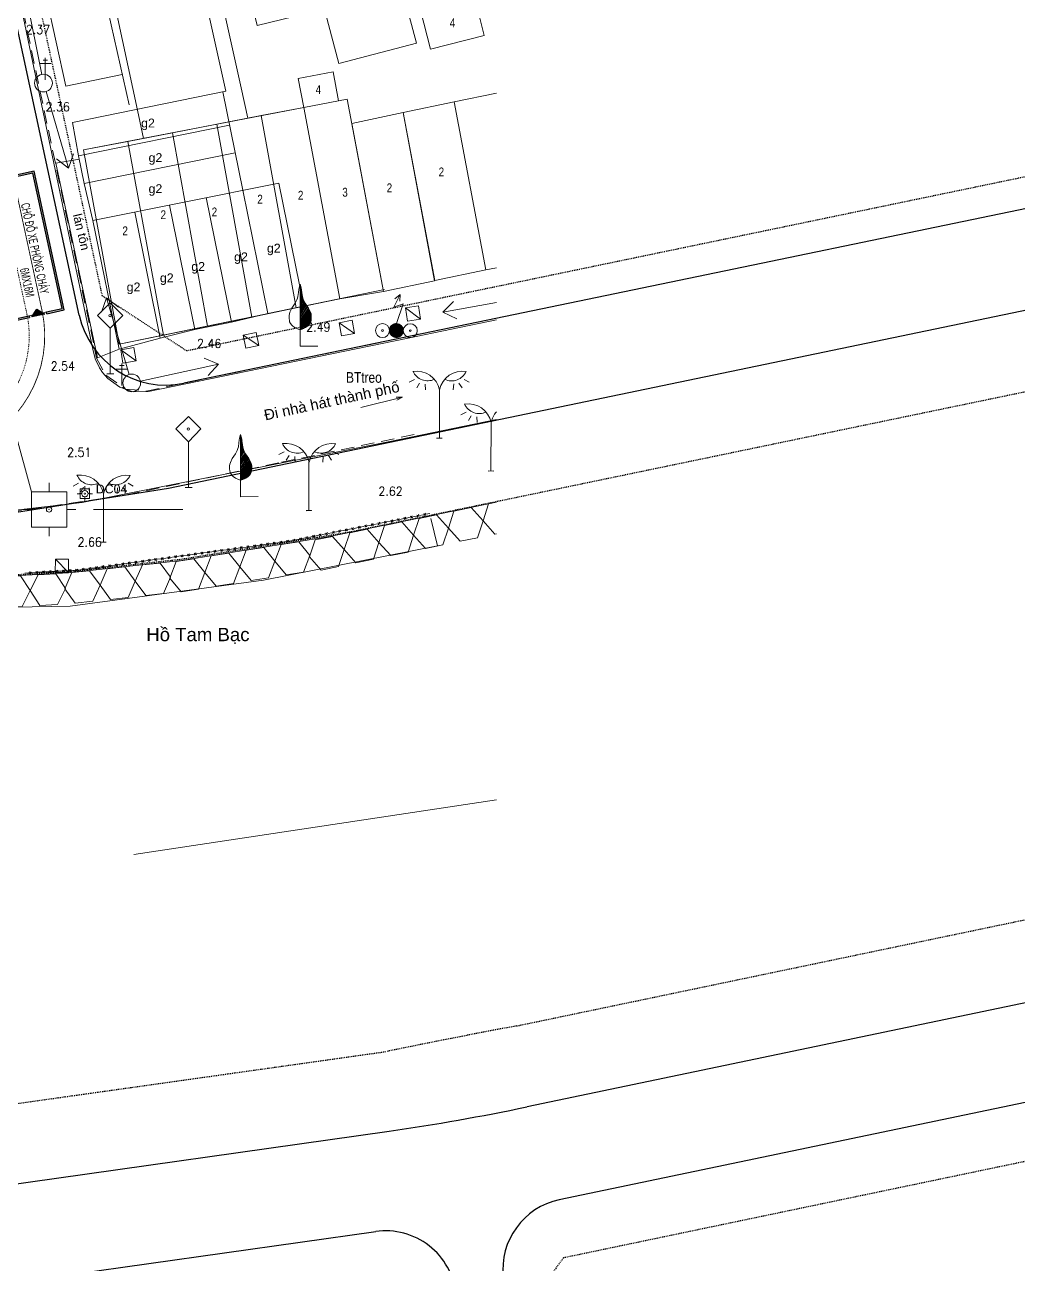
# Model space of a CAD drawing. Header units: millimetres. Extents: x 583747 to 597033, y 2304962 to 2309584.
# Drawn here: x 595716.3 to 595828.4, y 2307075.8 to 2307215.5 of the extents above; entities that cross this region are included whole.
import ezdxf
from ezdxf.enums import TextEntityAlignment as Align
from ezdxf.xclip import XClip

# ---------------------------------------------------------------- set-up
doc = ezdxf.new("R2010")
doc.units = ezdxf.units.MM
doc.header["$XCLIPFRAME"] = 0
for name, pattern in [('DASH2-1', [3, 2, -1]), ('DASHDOT', [1, 0.5, -0.25, 0, -0.25]), ('{Long Duong}', [2.3, 1.5, -0.8])]:
    doc.linetypes.add(name, pattern=pattern)
for name, color, linetype, lineweight in [('00_bo_sdd', 7, 'Continuous', 30), ('00_nen', 8, 'Continuous', 5), ('Code Cao do', 7, 'Continuous', 0), ('duong chua chay', 1, 'Continuous', 15), ('Duong RG Thua', 7, 'Continuous', 0), ('Ghi chu nha', 7, 'Continuous', 0), ('Ghi chu SH diem do cao', 7, 'Continuous', 0), ('KT-Chu viet', 255, 'Continuous', 20), ('KT-DV2', 7, 'Continuous', 15), ('KT-NEN', 7, 'Continuous', 0), ('Level 63', 7, 'Continuous', 0), ('Long Duong_ Phan Cach chat lieu rair mat', 7, 'Continuous', 0), ('Nen dc cb Hong bang', 253, 'Continuous', 60), ('Nghia dia_ Ghi chu §T XH', 7, 'Continuous', 0), ('đường pccc', 6, 'Continuous', 13)]:
    doc.layers.add(name, color=color, linetype=linetype, lineweight=lineweight)
for name, color, linetype in [('A-PLOT LINE', 6, 'DASHDOT'), ('AFP-KERB-LINE', 2, 'Continuous'), ('KT-Vat lieu', 250, 'Continuous')]:
    doc.layers.add(name, color=color, linetype=linetype)
doc.styles.add('ghicu', font='', dxfattribs={"width": 0.8, "height": 1})
doc.styles.add('Style-.VnArial', font='')
doc.styles.add('Style-STANDARD', font='STANDARD.shx')
doc.styles.add('VnAvantH', font='')
doc.styles.get('ghicu').set_extended_font_data('.VnArial')
doc.styles.get('Style-.VnArial').set_extended_font_data('.VnArial')
doc.styles.get('VnAvantH').set_extended_font_data('.VnAvantH')

# ---------------------------------------------------------------- blocks, each defined once
blk = doc.blocks.new('nen dc cb Hong bang')
at = {"layer": '00_nen', "linetype": 'ByBlock', "lineweight": -2}
h = blk.add_hatch(dxfattribs=at)
h.set_pattern_fill('ANSI35', color=0, scale=0.2, angle=20, style=0)
h.set_pattern_definition([(65, (300.519395, 174.14299), (-0.045315389, 0.021130913), []), (65, (300.55262, 174.155083), (-0.045315389, 0.021130913), [0.0625, -0.0125, 0, -0.0125])])
edge = h.paths.add_edge_path()
edge.add_arc((32.44, 31.17), 0.785, 0, 360)
at = {"layer": '00_bo_sdd', "color": 0, "linetype": 'ByBlock', "lineweight": -2}
blk.add_line((-10.55, 14.85, -62.12), (0, 0), dxfattribs=at)
at = {"layer": '00_nen', "color": 0, "linetype": 'ByBlock', "lineweight": -2}
for p, q in [((-15.03, 44.58, -62.12), (-19.7, 52.28, -62.12)), ((-13.91, 42.92, -62.12), (-8.57, 35.68, -62.12)), ((36.66, 34.9, -62.12), (44.44, 39.43, -62.12)), ((44.44, 39.43, -62.12), (36.66, 34.9, -62.12)), ((20.64, 32.11, -62.12), (20.61, 31.97, -62.12)), ((20.71, 32.02, -62.12), (20.66, 31.82, -62.12)), ((20.75, 31.94, -62.12), (20.69, 31.73, -62.12)), ((20.78, 31.9, -62.12), (20.71, 31.67, -62.12)), ((20.84, 31.78, -62.12), (20.78, 31.5, -62.12)), ((20.9, 31.67, -62.12), (20.82, 31.37, -62.12)), ((20.97, 31.54, -62.12), (20.88, 31.22, -62.12)), ((21.02, 31.42, -62.12), (20.93, 31.07, -62.12)), ((21.09, 31.3, -62.12), (20.99, 30.92, -62.12)), ((21.18, 31.15, -62.12), (21.06, 30.71, -62.12)), ((21.27, 31.01, -62.12), (21.14, 30.51, -62.12)), ((21.35, 30.9, -62.12), (21.21, 30.32, -62.12)), ((21.44, 30.79, -62.12), (21.28, 30.13, -62.12)), ((32.44, 31.17, -62.12), (32.71, 30.43, -62.12)), ((21.51, 30.71, -62.12), (21.33, 29.98, -62.12)), ((21.64, 30.6, -62.12), (21.42, 29.74, -62.12)), ((21.73, 30.51, -62.12), (21.49, 29.53, -62.12)), ((21.79, 30.47, -62.12), (21.54, 29.42, -62.12)), ((21.88, 30.41, -62.12), (21.59, 29.27, -62.12)), ((21.93, 30.37, -62.12), (21.63, 29.15, -62.12)), ((22.07, 30.27, -62.12), (21.73, 28.89, -62.12)), ((22.13, 30.23, -62.12), (21.77, 28.76, -62.12)), ((22.25, 30.15, -62.12), (21.86, 28.53, -62.12)), ((22.25, 30.15, -62.12), (21.86, 28.53, -62.12)), ((22.36, 30.04, -62.12), (21.93, 28.33, -62.12)), ((22.43, 29.98, -62.12), (21.98, 28.2, -62.12)), ((22.49, 29.92, -62.12), (22.03, 28.06, -62.12)), ((22.56, 29.86, -62.12), (22.08, 27.93, -62.12)), ((22.61, 29.81, -62.12), (22.12, 27.82, -62.12)), ((22.63, 29.79, -62.12), (22.13, 27.78, -62.12)), ((22.71, 29.69, -62.12), (22.19, 27.61, -62.12)), ((22.75, 29.64, -62.12), (22.23, 27.55, -62.12)), ((22.82, 29.52, -62.12), (22.35, 27.65, -62.12)), ((22.9, 29.33, -62.12), (22.51, 27.79, -62.12)), ((22.91, 29.31, -62.12), (22.53, 27.81, -62.12)), ((22.97, 29.09, -62.12), (22.7, 27.97, -62.12)), ((23, 28.95, -62.12), (22.79, 28.09, -62.12)), ((41.11, 28.01, -62.12), (41.63, 27.64, -62.12)), ((41.53, 28.62, -62.12), (42.16, 28.52, -62.12)), ((36.26, 26.71, -62.12), (35.81, 26.2, -62.12)), ((37.57, 26.63, -62.12), (37.82, 26.04, -62.12)), ((41.16, 21.43, -62.12), (39.29, 26.58, -62.12)), ((41.16, 21.43, -62.12), (39.29, 26.58, -62.12)), ((40.58, 27.73, -62.12), (40.76, 27.11, -62.12)), ((36.94, 26.49, -62.12), (36.82, 25.89, -62.12)), ((42.99, 25.24, -62.12), (42.54, 24.73, -62.12)), ((44.3, 25.16, -62.12), (44.55, 24.57, -62.12)), ((43.67, 25.02, -62.12), (43.55, 24.42, -62.12)), ((47.89, 19.96, -62.12), (46.02, 25.11, -62.12)), ((47.89, 19.96, -62.12), (46.02, 25.11, -62.12)), ((5.83, 16.19, -62.12), (0.47, 23.42, -62.12)), ((41.43, 21.52, -62.12), (40.86, 21.32, -62.12)), ((40.9, 21.33, -62.12), (41.47, 21.54, -62.12)), ((7.27, 15.92, -62.12), (14.88, 20.73, -62.12)), ((48.16, 20.05, -62.12), (47.59, 19.85, -62.12)), ((47.63, 19.86, -62.12), (48.19, 20.07, -62.12)), ((3.43, 15.38, -62.12), (4.18, 15.65, -62.12)), ((30.49, 15.92, -62.12), (31.13, 15.81, -62.12)), ((25.23, 14, -62.12), (24.77, 13.5, -62.12)), ((29.54, 15.02, -62.12), (29.72, 14.4, -62.12)), ((30.08, 15.3, -62.12), (30.59, 14.93, -62.12)), ((20.14, 13.89, -62.12), (20.1, 13.75, -62.12)), ((20.21, 13.8, -62.12), (20.16, 13.6, -62.12)), ((20.25, 13.72, -62.12), (20.19, 13.5, -62.12)), ((20.28, 13.67, -62.12), (20.21, 13.45, -62.12)), ((20.34, 13.55, -62.12), (20.28, 13.28, -62.12)), ((20.4, 13.44, -62.12), (20.32, 13.15, -62.12)), ((20.47, 13.32, -62.12), (20.38, 13, -62.12)), ((20.52, 13.2, -62.12), (20.43, 12.84, -62.12)), ((20.59, 13.07, -62.12), (20.49, 12.69, -62.12)), ((20.68, 12.93, -62.12), (20.56, 12.49, -62.12)), ((20.77, 12.79, -62.12), (20.64, 12.28, -62.12)), ((20.85, 12.67, -62.12), (20.71, 12.09, -62.12)), ((25.9, 13.78, -62.12), (25.78, 13.18, -62.12)), ((26.53, 13.92, -62.12), (26.79, 13.34, -62.12)), ((30.13, 8.72, -62.12), (28.26, 13.87, -62.12)), ((30.13, 8.72, -62.12), (28.26, 13.87, -62.12)), ((20.94, 12.56, -62.12), (20.78, 11.91, -62.12)), ((21.01, 12.48, -62.12), (20.83, 11.75, -62.12)), ((21.14, 12.38, -62.12), (20.92, 11.51, -62.12)), ((21.23, 12.28, -62.12), (20.99, 11.3, -62.12)), ((21.29, 12.24, -62.12), (21.04, 11.19, -62.12)), ((21.37, 12.19, -62.12), (21.09, 11.04, -62.12)), ((21.43, 12.14, -62.12), (21.13, 10.93, -62.12)), ((21.57, 12.04, -62.12), (21.23, 10.66, -62.12)), ((21.63, 12, -62.12), (21.27, 10.53, -62.12)), ((21.75, 11.92, -62.12), (21.36, 10.31, -62.12)), ((21.75, 11.92, -62.12), (21.36, 10.31, -62.12)), ((21.86, 11.81, -62.12), (21.43, 10.1, -62.12)), ((21.93, 11.75, -62.12), (21.48, 9.97, -62.12)), ((21.99, 11.69, -62.12), (21.53, 9.84, -62.12)), ((22.06, 11.63, -62.12), (21.58, 9.71, -62.12)), ((22.11, 11.58, -62.12), (21.62, 9.59, -62.12)), ((22.13, 11.56, -62.12), (21.63, 9.56, -62.12)), ((22.21, 11.46, -62.12), (21.69, 9.39, -62.12)), ((22.25, 11.42, -62.12), (21.73, 9.32, -62.12)), ((22.32, 11.3, -62.12), (21.85, 9.42, -62.12)), ((22.4, 11.1, -62.12), (22.01, 9.57, -62.12)), ((22.41, 11.09, -62.12), (22.03, 9.58, -62.12)), ((22.47, 10.86, -62.12), (22.2, 9.75, -62.12)), ((22.5, 10.72, -62.12), (22.29, 9.86, -62.12)), ((30.39, 8.82, -62.12), (29.83, 8.61, -62.12)), ((29.87, 8.62, -62.12), (30.43, 8.83, -62.12)), ((16.11, 6.39, -62.12), (16.86, 6.66, -62.12)), ((9.94, 4.63, -62.12), (10.58, 4.52, -62.12)), ((7.26, 0.51), (16.74, 3.96)), ((8.99, 3.73, -62.12), (9.17, 3.11, -62.12)), ((9.53, 4.01, -62.12), (10.04, 3.64, -62.12)), ((1.88, 0.68), (1.54, 1.62)), ((4.68, 2.71, -62.12), (4.22, 2.2, -62.12)), ((5.35, 2.49, -62.12), (5.23, 1.89, -62.12)), ((5.98, 2.63, -62.12), (6.24, 2.04, -62.12)), ((9.58, -2.57, -62.12), (7.71, 2.58, -62.12)), ((9.58, -2.57, -62.12), (7.71, 2.58, -62.12)), ((0, 0), (3.76, 1.37)), ((1.37, -3.76), (0, 0)), ((3.76, 1.37), (5.13, -2.39)), ((4.44, -0.51), (5.38, -0.17)), ((0.68, -1.88), (-0.26, -2.22)), ((5.13, -2.39), (1.37, -3.76)), ((9.84, -2.48, -62.12), (9.28, -2.68, -62.12)), ((9.32, -2.67, -62.12), (9.88, -2.46, -62.12)), ((3.25, -3.07), (3.59, -4.01))]:
    blk.add_line(p, q, dxfattribs=at)
at = {"layer": '00_nen', "color": 0, "linetype": 'ByBlock', "lineweight": -2, "elevation": -62.12, "flags": 128}
for points in [[(-303.56, -119), (-291.68, -100.59), (-271.86, -56.45), (-217.07, -72.37), (-198.74, -81.18), (-153.34, -95.47), (-153.8, -98.11), (-123.78, -115.59), (67.9, -11), (285.69, 123.97), (298.27, 131.73), (412.37, 202.69), (600.48, 318.14), (602.65, 319.44), (616.22, 297.59), (632.72, 304.81), (632.72, 304.81), (683.84, 336.31)], [(-33.55, 73.05), (-22.26, 54.86), (-6.44, 29.41), (0.99, 17.47)], [(-3.52, 44.5), (-17.4, 66.58), (-7.46, 72.93), (6.63, 50.88)], [(0.99, 17.47), (1.6, 16.54), (2.42, 15.74), (2.94, 15.36), (3.74, 14.95), (5.33, 14.48), (6.93, 14.52), (8.55, 15.13), (33.83, 30.74), (55.8, 44.32), (88.18, 64.26)], [(96.39, 56.35), (70.93, 40.68), (60.39, 34.18), (36.05, 19.19), (5.8, 0.82), (-11.02, -7.62)], [(6.63, 50.88), (8.5, 47.91)], [(-1.78, 41.73), (-3.52, 44.5)], [(70.66, 29.86), (33.36, 6.79), (18.58, -1.46), (7.05, -7.16), (-16.3, -17.18)]]:
    blk.add_lwpolyline(points, dxfattribs=at)
for points in [[(11.13, 64.24), (16.02, 57.21), (23.45, 62.38), (18.56, 69.41)], [(22.63, 66.03), (27.81, 69.56), (30.36, 65.81), (25.18, 62.28)], [(3.18, 62.19), (9.16, 66.15), (11.88, 62.05), (5.9, 58.09)], [(39.58, 41.05), (29.74, 57.62), (34.75, 60.73), (44.59, 44.16)], [(34.58, 37.94), (24.73, 54.5), (29.74, 57.62), (39.58, 41.05)], [(12.31, 54.06), (15.74, 56.11), (17.44, 53.26), (14, 51.21)], [(29.57, 34.82), (19.72, 51.39), (24.73, 54.5), (34.57, 37.93)], [(14, 51.21), (25.23, 32.34), (29.57, 34.82), (18.3, 53.77)], [(25.23, 32.34), (3.59, 19), (-7.67, 38.2), (14, 51.21)], [(20.94, 29.69), (9.82, 48.7), (14, 51.21), (25.23, 32.34)], [(16.62, 27.02), (5.45, 46.07), (9.82, 48.7), (20.94, 29.69)], [(12.27, 24.35), (1.08, 43.45), (5.45, 46.07), (16.62, 27.02)], [(7.93, 21.68), (-3.3, 40.82), (1.08, 43.45), (12.27, 24.35)], [(3.59, 19), (-7.67, 38.2), (-3.3, 40.82), (7.93, 21.68)]]:
    blk.add_lwpolyline(points, close=True, dxfattribs=at)
at = {"layer": '00_nen', "color": 0, "linetype": 'ByBlock', "lineweight": -2, "elevation": -62.12}
for points in [[(-8.59, 37.4), (-8.57, 35.68), (-10.2, 36.22)], [(37.37, 36.47), (36.66, 34.9), (38.38, 34.74)], [(31.45, 35.14), (31.07, 34.48)], [(32.2, 31.91), (32.14, 34.25), (31.28, 33.54), (31.45, 35.14), (31.68, 34.42)], [(32.54, 33.93), (34.57, 33.33)], [(22.22, 27.54), (21.97, 27.53), (21.58, 27.56), (21.29, 27.63), (21.15, 27.69), (20.95, 27.82), (20.79, 27.98), (20.72, 28.09), (20.61, 28.3), (20.49, 28.61), (20.46, 28.8), (20.45, 29.01), (20.5, 29.5), (20.67, 30.15), (20.72, 30.56), (20.72, 30.77), (20.69, 30.98), (20.6, 31.43), (20.52, 31.73), (20.48, 31.94), (20.46, 32.37)], [(20.46, 32.37), (22.86, 25.79), (24.73, 26.47)], [(22.22, 27.54), (22.41, 27.69), (22.7, 27.97), (22.87, 28.2), (22.94, 28.34), (23.01, 28.57), (23.03, 28.8), (23.02, 28.93), (22.96, 29.16), (22.85, 29.47), (22.76, 29.63), (22.62, 29.8), (22.26, 30.14), (21.72, 30.53), (21.42, 30.81), (21.29, 30.97), (21.17, 31.16), (20.96, 31.56), (20.71, 32.02), (20.46, 32.37)], [(26.07, 29.78), (28.12, 29.26)], [(16.38, 24.77), (18.44, 24.28)], [(3.81, 15.51), (2.04, 20.36), (0.2, 21.22), (1.07, 23.03), (2.87, 22.19), (2.04, 20.36)], [(0.5, 21.7), (0.47, 23.42), (2.11, 22.89)], [(13.16, 20.82), (14.88, 20.73), (14.23, 19.13)], [(3.98, 18.47), (6.03, 17.91)], [(16.49, 6.53), (14.72, 11.37), (12.88, 12.23), (13.75, 14.04), (15.54, 13.21), (14.72, 11.37)], [(21.72, 9.31), (21.47, 9.31), (21.08, 9.33), (20.79, 9.4), (20.65, 9.46), (20.45, 9.59), (20.29, 9.76), (20.22, 9.86), (20.11, 10.07), (19.99, 10.38), (19.96, 10.57), (19.95, 10.79), (20, 11.27), (20.17, 11.92), (20.22, 12.33), (20.22, 12.54), (20.19, 12.76), (20.09, 13.2), (20.02, 13.5), (19.98, 13.71), (19.96, 14.14)], [(19.96, 14.14), (22.36, 7.56), (24.23, 8.25)], [(21.72, 9.31), (21.91, 9.47), (22.2, 9.74), (22.37, 9.98), (22.44, 10.11), (22.51, 10.35), (22.53, 10.57), (22.52, 10.7), (22.46, 10.93), (22.35, 11.24), (22.26, 11.4), (22.12, 11.58), (21.76, 11.91), (21.22, 12.3), (20.92, 12.58), (20.79, 12.75), (20.67, 12.93), (20.46, 13.33), (20.21, 13.79), (19.96, 14.14)], [(5.14, -6.21), (7.06, -7.11)]]:
    blk.add_lwpolyline(points, dxfattribs=at)
for points in [[(32.54, 33.93), (33.85, 34.65), (34.57, 33.33), (33.25, 32.61)], [(26.07, 29.78), (27.35, 30.55), (28.12, 29.26), (26.84, 28.49)], [(16.38, 24.77), (17.66, 25.56), (18.44, 24.28), (17.16, 23.49)], [(3.98, 18.47), (5.28, 19.21), (6.03, 17.91), (4.72, 17.16)], [(52.45, 14.48), (52.39, 16.48), (50.63, 17.43), (48.92, 16.38), (48.99, 14.38), (50.75, 13.43)], [(49.05, 12.38), (48.99, 14.38), (47.22, 15.33), (45.52, 14.27), (45.58, 12.27), (47.35, 11.33)], [(45.64, 10.28), (45.58, 12.27), (43.82, 13.22), (42.12, 12.17), (42.18, 10.17), (43.94, 9.22)], [(42.24, 8.17), (42.18, 10.17), (40.42, 11.12), (38.72, 10.07), (38.78, 8.07), (40.54, 7.12)], [(38.84, 6.07), (38.78, 8.07), (37.02, 9.01), (35.32, 7.96), (35.38, 5.96), (37.14, 5.01)], [(35.44, 3.96), (35.38, 5.96), (33.62, 6.91), (31.92, 5.86), (31.98, 3.86), (33.74, 2.91)], [(31.95, 2), (31.98, 4), (30.27, 5.02), (28.52, 4.05), (28.49, 2.05), (30.21, 1.03)], [(28.46, 0.05), (28.49, 2.05), (26.77, 3.08), (25.03, 2.1), (25, 0.1), (26.71, -0.92)], [(24.97, -1.9), (25, 0.1), (23.28, 1.13), (21.53, 0.15), (21.5, -1.85), (23.22, -2.87)], [(21.48, -3.85), (21.5, -1.85), (19.79, -0.82), (18.04, -1.8), (18.01, -3.8), (19.73, -4.82)], [(17.92, -5.68), (18.05, -3.69), (16.39, -2.58), (14.59, -3.47), (14.47, -5.46), (16.13, -6.57)], [(14.34, -7.46), (14.47, -5.46), (12.8, -4.35), (11.01, -5.24), (10.88, -7.24), (12.55, -8.34)], [(5.14, -6.21), (6.55, -5.7), (7.06, -7.11), (5.65, -7.62)], [(10.75, -9.23), (10.88, -7.24), (9.22, -6.13), (7.42, -7.01), (7.3, -9.01), (8.96, -10.12)], [(7.13, -10.93), (7.37, -8.94), (5.77, -7.75), (3.93, -8.54), (3.69, -10.52), (5.29, -11.72)], [(3.46, -12.51), (3.69, -10.52), (2.09, -9.33), (0.25, -10.11), (0.02, -12.1), (1.62, -13.3)]]:
    blk.add_lwpolyline(points, close=True, dxfattribs=at)
at = {"layer": '00_nen', "color": 0, "linetype": 'ByBlock', "lineweight": -2}
for centre, radius in [((-14.51, 43.73, -62.12), 1), ((-14.51, 43.73, -62.12), 1), ((33.92, 31.7, -62.12), 0.785), ((30.97, 30.63, -62.12), 0.785), ((32.44, 31.17, -62.12), 0.785), ((33.92, 31.7, -62.12), 0.1), ((30.97, 30.63, -62.12), 0.1), ((1.53, 21.68, -62.12), 0.141), ((6.43, 15.39, -62.12), 1), ((6.43, 15.39, -62.12), 1), ((14.21, 12.7, -62.12), 0.141), ((2.56, -1.2, -62.12), 0.3), ((2.56, -1.2, -62.12), 0.3), ((2.56, -1.2), 0.3)]:
    blk.add_circle(centre, radius, dxfattribs=at)
for centre, radius, start, end in [((41.94, 26.94, -62.12), 2.66, 101.3823, 187.9588), ((39.62, 29.67, -62.12), 1.8, 264.6074, 356.2747), ((48.67, 25.47, -62.12), 2.66, 101.3823, 187.9588), ((46.34, 28.2, -62.12), 1.8, 264.6074, 356.2747), ((37.05, 25.16, -62.12), 2.66, 32.0412, 118.6177), ((37.08, 28.75, -62.12), 1.8, 223.7253, 315.3926), ((43.78, 23.69, -62.12), 2.66, 32.0412, 118.6177), ((43.81, 27.28, -62.12), 1.8, 223.7253, 315.3926), ((30.91, 14.24, -62.12), 2.66, 101.3823, 187.9588), ((28.58, 16.97, -62.12), 1.8, 264.6074, 356.2747), ((26.02, 12.46, -62.12), 2.66, 32.0412, 118.6177), ((26.04, 16.04, -62.12), 1.8, 223.7253, 315.3926), ((10.36, 2.94, -62.12), 2.66, 101.3823, 187.9588), ((8.03, 5.67, -62.12), 1.8, 264.6074, 356.2747), ((5.47, 1.16, -62.12), 2.66, 32.0412, 118.6177), ((5.49, 4.75, -62.12), 1.8, 223.7253, 315.3926)]:
    blk.add_arc(centre, radius, start, end, dxfattribs=at)
blk.add_point((2.56, -1.2, -59.61), dxfattribs=at)
at = {"layer": '00_nen', "color": 0, "linetype": 'ByBlock', "lineweight": -2, "style": 'ghicu', "width": 0.8}
for s, p in [('4', (26.5, 65.92, -62.12)), ('4', (14.87, 53.66, -62.12)), ('2', (31.08, 49.71, -62.12)), ('2', (26.19, 46.02, -62.12)), ('3', (21.66, 43.83, -62.12)), ('2', (17.07, 41.8, -62.12)), ('2', (12.92, 39.82, -62.12)), ('2', (8.58, 36.7, -62.12)), ('2', (3.27, 34.43, -62.12)), ('2', (-0.15, 31.25, -62.12))]:
    blk.add_text(s, height=1, rotation=20, dxfattribs=at).set_placement(p, align=Align.MIDDLE)
blk.add_text('BTtreo', height=1.2, rotation=20, dxfattribs=at).set_placement((29.13, 23.7, -62.12))
blk = doc.blocks.new('KV1_2')
at = {"layer": 'Ghi chu SH diem do cao', "color": 1, "linetype": 'Continuous', "lineweight": 0}
for p, q in [((-7.1, 0), (-11.8, 0)), ((0, 12.3), (0, 7.1)), ((11.8, 0), (7.1, 0)), ((0, -7.1), (0, -12.2))]:
    blk.add_line(p, q, dxfattribs=at)
for start, end in [(0, 180), (180, 0)]:
    blk.add_arc((0, 0), 7.07, start, end, dxfattribs=at)
blk.add_point((0, 0), dxfattribs=at)
blk = doc.blocks.new('COT_DI_1')
at = {"layer": 'Nghia dia_ Ghi chu §T XH', "color": 7, "linetype": 'Continuous', "lineweight": 0}
for p, q in [((-13.1, 36.7), (13.1, 36.7)), ((-5.2, 44.5), (5.2, 44.5)), ((0, 49.7), (0, 0))]:
    blk.add_line(p, q, dxfattribs=at)
blk = doc.blocks.new('MT_TN_1')
at = {"layer": 'Duong RG Thua', "color": 7, "lineweight": 0}
for q in [(-4.69, -1.19), (-0.72, 0), (-0.64, -0.34)]:
    blk.add_line((0, 0), q, dxfattribs=at)
blk = doc.blocks.new('*U31')
at = {"layer": 'Level 63', "linetype": 'Continuous', "lineweight": 0}
for points in [[(-5, 18), (-7, 24, 1), (6, -24), (5, -18, -1)], [(-6, 0, 1), (6, 0, 1)]]:
    blk.add_hatch(color=7, dxfattribs=at).paths.add_polyline_path(points)
at = {"layer": 'Level 63', "color": 7, "linetype": 'Continuous', "lineweight": 13}
for p, q in [((-167, 0), (-106, 0)), ((-106, 106), (-106, -106)), ((106, 106), (-106, 106)), ((1, 166), (1, 106)), ((106, -106), (106, 106)), ((106, 0), (167, 0)), ((-106, -106), (106, -106)), ((0, -106), (0, -166))]:
    blk.add_line(p, q, dxfattribs=at)
blk = doc.blocks.new('*U32')
at = {"layer": 'Level 63', "linetype": 'Continuous', "lineweight": 0, "extrusion": (0, 0, -1)}
blk.add_hatch(color=7, dxfattribs=at).paths.add_polyline_path([(5, 18), (7, 24, 1), (-6, -24), (-5, -18, -1)])
at = {"layer": 'Level 63', "color": 7, "linetype": 'Continuous', "lineweight": 13}
blk.add_blockref('*U31', (0, 0), dxfattribs=at)
blk = doc.blocks.new('wwww1')
at = {"layer": 'Duong RG Thua', "color": 250, "lineweight": 0}
for p, q in [((595720.77, 2307208.62), (595712.74, 2307245.53)), ((595719.17, 2307245.55), (595727.9, 2307206.53)), ((595732.3, 2307237.22), (595738.83, 2307208.06)), ((595720.77, 2307208.62), (595727.13, 2307209.95)), ((595721.51, 2307204.55), (595738.83, 2307208.06)), ((595738.49, 2307207.99), (595740.73, 2307196.9)), ((595722.22, 2307200.79), (595721.51, 2307204.55)), ((595722.22, 2307200.79), (595739.25, 2307204.24)), ((595722.85, 2307197.67), (595739.88, 2307201.12)), ((595719.63, 2307199.96), (595722.3, 2307200.4)), ((595724.33, 2307178), (595719.63, 2307199.96)), ((595722.85, 2307197.67), (595722.22, 2307200.79)), ((595723.83, 2307193.48), (595722.85, 2307197.67)), ((595723.83, 2307193.48), (595744.79, 2307197.72)), ((595743.55, 2307183.03), (595740.73, 2307196.9)), ((595747.6, 2307183.85), (595744.79, 2307197.72)), ((595739.46, 2307182.04), (595736.61, 2307196.07)), ((595731.43, 2307180.22), (595728.54, 2307194.43)), ((595735.33, 2307181.2), (595732.48, 2307195.23)), ((595726.77, 2307178.99), (595723.83, 2307193.48)), ((595756.7, 2307185.7), (595743.55, 2307183.03)), ((595743.55, 2307183.03), (595739.46, 2307182.04)), ((595739.46, 2307182.04), (595735.33, 2307181.2)), ((595731.43, 2307180.22), (595726.77, 2307178.99)), ((595735.33, 2307181.2), (595731.43, 2307180.22)), ((595726.77, 2307178.99), (595724.33, 2307178)), ((595762.71, 2307156.81), (595761.94, 2307159.89)), ((595743.07, 2307152.95), (595762.71, 2307156.81))]:
    blk.add_line(p, q, dxfattribs=at)
at = {"layer": 'Duong RG Thua', "color": 250, "linetype": 'Continuous', "lineweight": 0}
for p, q in [((595761.15, 2307160.23), (595761.32, 2307160.49)), ((595754.74, 2307158.97), (595754.48, 2307159.14)), ((595754.52, 2307158.92), (595754.7, 2307159.19)), ((595755.2, 2307159.17), (595754.76, 2307159.08)), ((595755.48, 2307159.11), (595755.22, 2307159.29)), ((595755.26, 2307159.07), (595755.44, 2307159.33)), ((595755.94, 2307159.32), (595755.5, 2307159.23)), ((595756.22, 2307159.26), (595755.95, 2307159.43)), ((595755.99, 2307159.21), (595756.17, 2307159.48)), ((595756.67, 2307159.46), (595756.23, 2307159.37)), ((595756.95, 2307159.4), (595756.69, 2307159.58)), ((595756.73, 2307159.36), (595756.91, 2307159.62)), ((595757.41, 2307159.61), (595756.97, 2307159.52)), ((595757.69, 2307159.54), (595757.42, 2307159.72)), ((595757.47, 2307159.5), (595757.64, 2307159.77)), ((595758.15, 2307159.75), (595757.7, 2307159.66)), ((595758.42, 2307159.69), (595758.16, 2307159.87)), ((595758.2, 2307159.65), (595758.38, 2307159.91)), ((595758.88, 2307159.89), (595758.44, 2307159.81)), ((595759.16, 2307159.83), (595758.89, 2307160.01)), ((595758.94, 2307159.79), (595759.12, 2307160.06)), ((595759.62, 2307160.04), (595759.18, 2307159.95)), ((595759.89, 2307159.98), (595759.63, 2307160.16)), ((595759.67, 2307159.94), (595759.85, 2307160.2)), ((595760.35, 2307160.18), (595759.91, 2307160.1)), ((595760.63, 2307160.12), (595760.37, 2307160.3)), ((595760.41, 2307160.08), (595760.59, 2307160.34)), ((595761.09, 2307160.33), (595760.65, 2307160.24)), ((595761.37, 2307160.27), (595761.1, 2307160.45)), ((595761.83, 2307160.47), (595761.38, 2307160.39)), ((595747.38, 2307157.52), (595747.12, 2307157.7)), ((595747.16, 2307157.47), (595747.34, 2307157.74)), ((595747.84, 2307157.72), (595747.4, 2307157.64)), ((595748.12, 2307157.66), (595747.86, 2307157.84)), ((595747.9, 2307157.62), (595748.08, 2307157.88)), ((595748.58, 2307157.87), (595748.14, 2307157.78)), ((595748.86, 2307157.81), (595748.59, 2307157.99)), ((595748.64, 2307157.76), (595748.81, 2307158.03)), ((595749.32, 2307158.01), (595748.87, 2307157.93)), ((595749.59, 2307157.95), (595749.33, 2307158.13)), ((595749.37, 2307157.91), (595749.55, 2307158.17)), ((595750.05, 2307158.16), (595749.61, 2307158.07)), ((595750.33, 2307158.1), (595750.06, 2307158.27)), ((595750.11, 2307158.05), (595750.29, 2307158.32)), ((595750.79, 2307158.3), (595750.35, 2307158.22)), ((595751.06, 2307158.24), (595750.8, 2307158.42)), ((595750.84, 2307158.2), (595751.02, 2307158.46)), ((595751.52, 2307158.45), (595751.08, 2307158.36)), ((595751.8, 2307158.39), (595751.54, 2307158.56)), ((595751.58, 2307158.34), (595751.76, 2307158.61)), ((595752.26, 2307158.59), (595751.82, 2307158.51)), ((595752.54, 2307158.53), (595752.27, 2307158.71)), ((595752.31, 2307158.49), (595752.49, 2307158.75)), ((595752.99, 2307158.74), (595752.55, 2307158.65)), ((595753.27, 2307158.68), (595753.01, 2307158.85)), ((595753.05, 2307158.63), (595753.23, 2307158.9)), ((595753.73, 2307158.88), (595753.29, 2307158.79)), ((595754.01, 2307158.82), (595753.74, 2307159)), ((595753.79, 2307158.78), (595753.96, 2307159.04)), ((595754.47, 2307159.03), (595754.02, 2307158.94)), ((595737.73, 2307156.11), (595737.48, 2307156.3)), ((595737.51, 2307156.08), (595737.7, 2307156.33)), ((595738.48, 2307156.21), (595738.22, 2307156.4)), ((595738.25, 2307156.18), (595738.45, 2307156.43)), ((595738.95, 2307156.39), (595738.5, 2307156.33)), ((595739.22, 2307156.31), (595738.97, 2307156.5)), ((595739, 2307156.28), (595739.19, 2307156.53)), ((595739.69, 2307156.49), (595739.24, 2307156.43)), ((595739.96, 2307156.41), (595739.71, 2307156.61)), ((595739.74, 2307156.38), (595739.93, 2307156.64)), ((595740.43, 2307156.59), (595739.99, 2307156.53)), ((595740.7, 2307156.52), (595740.45, 2307156.71)), ((595740.48, 2307156.49), (595740.67, 2307156.74)), ((595741.17, 2307156.69), (595740.73, 2307156.63)), ((595741.45, 2307156.62), (595741.19, 2307156.81)), ((595741.22, 2307156.59), (595741.42, 2307156.84)), ((595741.92, 2307156.8), (595741.47, 2307156.73)), ((595742.19, 2307156.72), (595741.94, 2307156.91)), ((595741.97, 2307156.69), (595742.16, 2307156.94)), ((595742.66, 2307156.9), (595742.21, 2307156.84)), ((595742.93, 2307156.82), (595742.68, 2307157.01)), ((595742.71, 2307156.79), (595742.9, 2307157.04)), ((595743.4, 2307157), (595742.96, 2307156.94)), ((595743.68, 2307156.92), (595743.42, 2307157.12)), ((595743.45, 2307156.89), (595743.65, 2307157.15)), ((595744.15, 2307157.1), (595743.7, 2307157.04)), ((595744.42, 2307157.03), (595744.17, 2307157.22)), ((595744.2, 2307156.99), (595744.39, 2307157.25)), ((595744.89, 2307157.2), (595744.44, 2307157.14)), ((595745.16, 2307157.13), (595744.91, 2307157.32)), ((595744.94, 2307157.1), (595745.13, 2307157.35)), ((595745.63, 2307157.31), (595745.19, 2307157.24)), ((595745.91, 2307157.23), (595745.65, 2307157.42)), ((595745.68, 2307157.2), (595745.88, 2307157.45)), ((595746.37, 2307157.43), (595745.93, 2307157.35)), ((595746.65, 2307157.37), (595746.38, 2307157.55)), ((595746.43, 2307157.33), (595746.61, 2307157.59)), ((595747.11, 2307157.58), (595746.67, 2307157.49)), ((595727.11, 2307154.65), (595727.3, 2307154.9)), ((595728.07, 2307154.78), (595727.82, 2307154.98)), ((595727.85, 2307154.75), (595728.04, 2307155.01)), ((595728.54, 2307154.96), (595728.1, 2307154.9)), ((595728.82, 2307154.89), (595728.56, 2307155.08)), ((595728.59, 2307154.85), (595728.79, 2307155.11)), ((595729.29, 2307155.06), (595728.84, 2307155)), ((595729.56, 2307154.99), (595729.31, 2307155.18)), ((595729.34, 2307154.96), (595729.53, 2307155.21)), ((595730.03, 2307155.17), (595729.58, 2307155.1)), ((595730.3, 2307155.09), (595730.05, 2307155.28)), ((595730.08, 2307155.06), (595730.27, 2307155.31)), ((595730.77, 2307155.27), (595730.33, 2307155.21)), ((595731.05, 2307155.19), (595730.79, 2307155.38)), ((595730.82, 2307155.16), (595731.01, 2307155.41)), ((595731.52, 2307155.37), (595731.07, 2307155.31)), ((595731.79, 2307155.29), (595731.53, 2307155.49)), ((595731.57, 2307155.26), (595731.76, 2307155.52)), ((595732.26, 2307155.47), (595731.81, 2307155.41)), ((595732.53, 2307155.39), (595732.28, 2307155.59)), ((595732.31, 2307155.36), (595732.5, 2307155.62)), ((595733, 2307155.57), (595732.56, 2307155.51)), ((595733.27, 2307155.5), (595733.02, 2307155.69)), ((595733.05, 2307155.47), (595733.24, 2307155.72)), ((595733.74, 2307155.68), (595733.3, 2307155.61)), ((595734.02, 2307155.6), (595733.76, 2307155.79)), ((595733.79, 2307155.57), (595733.99, 2307155.82)), ((595734.49, 2307155.78), (595734.04, 2307155.72)), ((595734.76, 2307155.7), (595734.51, 2307155.89)), ((595734.54, 2307155.67), (595734.73, 2307155.92)), ((595735.23, 2307155.88), (595734.78, 2307155.82)), ((595735.5, 2307155.8), (595735.25, 2307156)), ((595735.28, 2307155.77), (595735.47, 2307156.03)), ((595735.97, 2307155.98), (595735.53, 2307155.92)), ((595736.25, 2307155.9), (595735.99, 2307156.1)), ((595736.02, 2307155.87), (595736.22, 2307156.13)), ((595736.72, 2307156.08), (595736.27, 2307156.02)), ((595736.99, 2307156.01), (595736.74, 2307156.2)), ((595736.77, 2307155.98), (595736.96, 2307156.23)), ((595737.46, 2307156.18), (595737.01, 2307156.12)), ((595738.2, 2307156.29), (595737.76, 2307156.23)), ((595716.61, 2307153.79), (595716.16, 2307153.76)), ((595716.88, 2307153.69), (595716.64, 2307153.9)), ((595716.65, 2307153.68), (595716.87, 2307153.91)), ((595717.36, 2307153.83), (595716.91, 2307153.8)), ((595717.63, 2307153.73), (595717.39, 2307153.94)), ((595717.4, 2307153.72), (595717.61, 2307153.95)), ((595718.11, 2307153.87), (595717.66, 2307153.84)), ((595718.37, 2307153.77), (595718.14, 2307153.98)), ((595718.15, 2307153.76), (595718.36, 2307153.99)), ((595718.86, 2307153.91), (595718.41, 2307153.88)), ((595719.12, 2307153.81), (595718.89, 2307154.02)), ((595718.9, 2307153.8), (595719.11, 2307154.03)), ((595719.61, 2307153.95), (595719.16, 2307153.92)), ((595719.87, 2307153.85), (595719.64, 2307154.06)), ((595719.65, 2307153.84), (595719.86, 2307154.07)), ((595720.36, 2307153.99), (595719.91, 2307153.96)), ((595720.62, 2307153.89), (595720.39, 2307154.1)), ((595720.4, 2307153.88), (595720.61, 2307154.11)), ((595721.1, 2307154.03), (595720.66, 2307154)), ((595721.37, 2307153.93), (595721.13, 2307154.14)), ((595721.15, 2307153.92), (595721.36, 2307154.15)), ((595721.85, 2307154.07), (595721.4, 2307154.04)), ((595722.12, 2307153.97), (595721.88, 2307154.18)), ((595721.89, 2307153.96), (595722.11, 2307154.19)), ((595722.6, 2307154.15), (595722.15, 2307154.09)), ((595722.87, 2307154.07), (595722.62, 2307154.26)), ((595722.65, 2307154.04), (595722.84, 2307154.29)), ((595723.34, 2307154.25), (595722.9, 2307154.19)), ((595723.61, 2307154.17), (595723.36, 2307154.36)), ((595723.39, 2307154.14), (595723.58, 2307154.39)), ((595724.08, 2307154.35), (595723.64, 2307154.29)), ((595724.36, 2307154.27), (595724.1, 2307154.47)), ((595724.13, 2307154.24), (595724.33, 2307154.5)), ((595724.83, 2307154.45), (595724.38, 2307154.39)), ((595725.1, 2307154.38), (595724.85, 2307154.57)), ((595724.88, 2307154.35), (595725.07, 2307154.6)), ((595725.57, 2307154.55), (595725.12, 2307154.49)), ((595725.84, 2307154.48), (595725.59, 2307154.67)), ((595725.62, 2307154.45), (595725.81, 2307154.7)), ((595726.31, 2307154.66), (595725.87, 2307154.59)), ((595726.59, 2307154.58), (595726.33, 2307154.77)), ((595726.36, 2307154.55), (595726.56, 2307154.8)), ((595727.06, 2307154.76), (595726.61, 2307154.7)), ((595727.33, 2307154.68), (595727.08, 2307154.87)), ((595727.8, 2307154.86), (595727.35, 2307154.8))]:
    blk.add_line(p, q, dxfattribs=at)
at = {"layer": 'Duong RG Thua', "color": 250, "linetype": 'Continuous', "lineweight": 0, "flags": 128}
blk.add_lwpolyline([(595597.14, 2307149.91), (595601.35, 2307151.82), (595603.67, 2307152.07), (595614.96, 2307152.24), (595629.75, 2307150.98), (595650.44, 2307148.77), (595721.25, 2307150.04), (595743.07, 2307152.95)], dxfattribs=at)
at = {"layer": 'Long Duong_ Phan Cach chat lieu rair mat', "color": 250, "linetype": '{Long Duong}', "lineweight": 0}
for p, q in [((595710.22, 2307244.16), (595724.25, 2307177.99)), ((595729.83, 2307174.27), (595757.83, 2307180.09)), ((595724.25, 2307177.99), (595725.3, 2307176.05)), ((595725.3, 2307176.05), (595727.5, 2307174.5)), ((595727.5, 2307174.5), (595729.83, 2307174.27)), ((595760.06, 2307169.37), (595744.8, 2307166.18)), ((595744.8, 2307166.18), (595727.15, 2307162.48)), ((595727.15, 2307162.48), (595712.95, 2307160.41))]:
    blk.add_line(p, q, dxfattribs=at)
at = {"layer": 'Duong RG Thua', "color": 250, "lineweight": 0, "rotation": 359.9973000000001}
blk.add_blockref('MT_TN_1', (595758.75, 2307173.6), dxfattribs=at)
at = {"layer": 'Ghi chu SH diem do cao', "color": 250, "linetype": 'Continuous', "lineweight": 0, "xscale": 0.05, "yscale": 0.05, "zscale": 0.05, "rotation": 359.9972999999998}
blk.add_blockref('KV1_2', (595722.92, 2307162.71), dxfattribs=at)
at = {"layer": 'Level 63', "color": 250, "linetype": 'Continuous', "lineweight": 13, "ltscale": 0.01, "xscale": 0.0050890997707656, "yscale": 0.0050890997707656, "zscale": 0.0050890997707656}
blk.add_blockref('*U32', (595722.92, 2307162.7), dxfattribs=at)
at = {"layer": 'Nghia dia_ Ghi chu §T XH', "color": 250, "linetype": 'Continuous', "lineweight": 0, "xscale": 0.05, "yscale": 0.05, "zscale": 0.05, "rotation": 359.9972999999998}
for p in [(595718.46, 2307209.34), (595727.1, 2307174.91)]:
    blk.add_blockref('COT_DI_1', p, dxfattribs=at)
at = {"layer": 'Code Cao do', "color": 250, "linetype": 'Continuous', "lineweight": 0, "style": 'Style-STANDARD'}
for s, p in [('2.37', (595716.27, 2307215.01)), ('2.36', (595718.49, 2307206.31)), ('2.49', (595747.89, 2307181.48)), ('2.46', (595735.58, 2307179.63)), ('2.54', (595719.07, 2307177.09)), ('2.51', (595720.92, 2307167.36)), ('2.62', (595756.03, 2307162.98)), ('2.66', (595722.1, 2307157.25))]:
    blk.add_text(s, height=1, rotation=359.9973, dxfattribs=at).set_placement(p, align=Align.MIDDLE_LEFT)
at = {"layer": 'Ghi chu nha', "color": 250, "linetype": 'Continuous', "lineweight": 0, "style": 'Style-.VnArial'}
for s, height, rotation, p in [('g2', 1, 359.9973, (595730.04, 2307204.48)), ('g2', 1, 359.9973, (595730.88, 2307200.58)), ('g2', 1, 359.9973, (595730.88, 2307197.08)), ('l¸n t«n', 1, 283.4056, (595722.53, 2307192.21)), ('g2', 1, 359.9973, (595740.53, 2307189.4)), ('g2', 1, 359.9973, (595744.23, 2307190.38)), ('g2', 1, 359.9973, (595735.7, 2307188.31)), ('g2', 1, 359.9973, (595732.16, 2307187.03)), ('g2', 1, 359.9973, (595728.41, 2307186)), ('DC04', 1, 359.9973, (595725.93, 2307163.24)), ('Hå Tam B¹c', 1.5, 359.9973, (595735.67, 2307146.83))]:
    blk.add_text(s, height=height, rotation=rotation, dxfattribs=at).set_placement(p, align=Align.MIDDLE_CENTER)
at = {"layer": 'Ghi chu nha', "color": 250, "linetype": 'Continuous', "lineweight": 0, "insert": (595750.8, 2307172.99), "char_height": 1.2, "attachment_point": 5, "rotation": 12.0833, "line_spacing_factor": 0.6, "style": 'Style-.VnArial'}
blk.add_mtext('§i nhµ h¸t thµnh phè', dxfattribs=at)
blk = doc.blocks.new('PLOT')
at = {"layer": 'A-PLOT LINE', "color": 251}
blk.add_line((3547150, 1042090), (3683095, 1114403), dxfattribs=at)
blk.add_line((3547150, 1042090), (3683095, 1114403), dxfattribs=at)
for points in [[(4212609, 1471029), (4196841, 1496747), (4192720, 1497729), (3887911, 1309592), (3772537, 1238075), (3739519, 1217649), (3659008, 1167880)], [(3695921, 1122143), (4222777, 1448705), (4223759, 1452843), (4212609, 1471029)], [(4099262, 1252896), (4062508, 1312079), (4055620, 1313692), (3709805, 1099368), (3707774, 1092254), (3722376, 1062772)], [(3727034, 1237834), (3634931, 1180899), (3623868, 1183465), (3594242, 1230576), (3595832, 1237439), (3702477, 1303429)], [(3727034, 1237834), (3634931, 1180899), (3623868, 1183465), (3594242, 1230576), (3595832, 1237439), (3702477, 1303429)], [(3659008, 1167880), (3642417, 1158621), (3630891, 1152921), (3607539, 1142898), (3570556, 1129261), (3527500, 1117448)]]:
    blk.add_lwpolyline(points, dxfattribs=at)
blk.add_arc((4096823, 443379), 788317, 120.566817, 121.656392, dxfattribs=at)
blk.add_arc((4096823, 443379), 788317, 120.566817, 121.656392, dxfattribs=at)
blk = doc.blocks.new('DV')
at = {"layer": 'AFP-KERB-LINE'}
for p, q in [((660363, 50103), (648106, 106966)), ((660363, 50103), (648106, 106966)), ((660363, 50103), (648106, 106966)), ((660363, 50103), (648106, 106966)), ((779219, 64632), (672170, 42419)), ((779219, 64632), (672170, 42419)), ((779219, 64632), (672170, 42419)), ((779219, 64632), (672170, 42419)), ((781508, 53618), (670440, 30570)), ((781508, 53618), (670440, 30570)), ((781508, 53618), (670440, 30570)), ((781508, 53618), (670440, 30570)), ((670440, 30570), (645135, 26567)), ((670440, 30570), (645135, 26567)), ((670440, 30570), (645135, 26567)), ((670440, 30570), (645135, 26567)), ((538382, -64014), (695327, -41867)), ((532347, -75975), (693789, -53193))]:
    blk.add_line(p, q, dxfattribs=at)
at = {"layer": 'AFP-KERB-LINE', "elevation": 0}
for points in [[(952397, 89262), (1314980, 164245, -0.4150885), (1324439, 158007), (1336349, 99538, -0.4128027), (1330144, 90111), (710857, -39143)], [(1136375, -44482), (1121361, 27133, 0.4139486), (1111896, 33322), (714498, -49620, 0.3866723), (708181, -58336), (712270, -95073)]]:
    blk.add_lwpolyline(points, format="xyb", dxfattribs=at)
at = {"layer": 'AFP-KERB-LINE'}
for centre, radius, start, end in [((670138, 52210), 10000, 192.16426, 281.72307), ((670138, 52210), 10000, 192.16426, 281.72307), ((670138, 52210), 10000, 192.16426, 281.72307), ((670138, 52210), 10000, 192.16426, 281.72307), ((660379, 202988), 247336, 278.12199, 281.77528), ((694907, -61114), 8000, 6.34954, 98.03217)]:
    blk.add_arc(centre, radius, start, end, dxfattribs=at)
ref = blk.add_blockref('PLOT', (-3147123, 179596, 0), dxfattribs=dict(rotation=340.0000000045929))
XClip(ref).set_block_clipping_path([(3437700.5976729654, 868981.9081885163), (3912891.8375199828, 1041937.3750337446), (3715693.8178756535, 1583734.481302836), (3240502.5780286361, 1410779.0144576086)])
blk = doc.blocks.new('A$C742103E6')
at = {"layer": 'KT-Vat lieu'}
for points in [[(-2000, 11800), (-2000, 12000), (0, 12000), (0, -4000), (-6000, -4000), (-6000, 12000), (-4000, 12000), (-4000, 11800), (-5800, 11800), (-5800, -3800), (-200, -3800), (-200, 11800)], [(-2250, 12000), (-3000, 11250), (-3750, 12000)]]:
    blk.add_hatch(color=6, dxfattribs=at).paths.add_polyline_path(points)
at = {"color": 6}
blk.add_lwpolyline([(-5800, 11800), (-200, 11800), (-200, -3800), (-5800, -3800)], close=True, dxfattribs=at)
at = {"layer": 'KT-Vat lieu', "color": 6}
for p, q in [((-4000, 12000), (-4000, 11800)), ((-2000, 11800), (-2000, 12000))]:
    blk.add_line(p, q, dxfattribs=at)
for points in [[(-4000, 12000), (-6000, 12000), (-6000, -4000), (0, -4000), (0, 12000), (-2000, 12000)], [(-4000, 11800), (-5800, 11800), (-5800, -3800), (-200, -3800), (-200, 11800), (-2000, 11800)]]:
    blk.add_lwpolyline(points, dxfattribs=at)
blk.add_lwpolyline([(-2250, 12000), (-3000, 11250), (-3750, 12000)], close=True, dxfattribs=at)
at = {"layer": 'KT-Chu viet', "color": 6, "insert": (-4732, 9748, 74), "char_height": 1000, "width": 10535.88, "attachment_point": 3, "rotation": 90, "style": 'VnAvantH'}
blk.add_mtext('{\\W0.6;CHç §ç XE PHßNG CH¸Y\\P6mx16m}', dxfattribs=at)
blk = doc.blocks.new('duong pccc')
at = {"layer": 'đường pccc', "linetype": 'DASH2-1'}
blk.add_lwpolyline([(11375298, 1061814), (11417499, 1073586, -0.1390431), (11431549, 1073526), (11447025, 1069066, -0.1940328), (11451590, 1065494), (11455518, 1058691, 0.3255022), (11463857, 1054989), (11488708, 1060326, -0.4139911), (11496130, 1055532), (11502551, 1025742, -0.4307665), (11492892, 1011659), (11492274, 1011562), (11450105, 1010230), (11437746, 1011537, -0.2908612), (11431238, 1016710), (11427382, 1027851, 0.6264305), (11409066, 1030029), (11406966, 1026752, -0.421466), (11396099, 1024514, -0.1317798), (11371355, 1053064, -0.4679814)], format="xyb", close=True, dxfattribs=at)
at = {"layer": 'đường pccc', "linetype": 'DASH2-1', "const_width": 100}
blk.add_lwpolyline([(11497840, 1055901), (11504262, 1026111, -0.358666), (11496392, 1010862, 0.1032109)], format="xyb", dxfattribs=at)
at = {"layer": 'đường pccc', "extrusion": (-3.34263e-05, 0.000153769, 1), "rotation": 192.2641528466322}
blk.add_blockref('A$C742103E6', (11498359, 1036656, -227), dxfattribs=at)

msp = doc.modelspace()

# ---------------------------------------------------------------- block references
at = {"layer": 'KT-NEN', "color": 7, "lineweight": 0}
msp.add_blockref('wwww1', (0.17, -0.04, 0), dxfattribs=at)

# ---------------------------------------------------------------- next in the draw order: block references
at = {"layer": 'duong chua chay', "xscale": 0.001, "yscale": 0.001, "zscale": 0.001}
msp.add_blockref('duong pccc', (584214, 2306157.17), dxfattribs=at)
at = {"layer": 'KT-DV2', "xscale": 0.001, "yscale": 0.001, "zscale": 0.001}
msp.add_blockref('DV', (595062.1, 2307132.69), dxfattribs=at)
at = {"layer": 'Nen dc cb Hong bang', "color": 250, "lineweight": 5, "transparency": 33554559}
ref = msp.add_blockref('nen dc cb Hong bang', (595717.06, 2307162.89, 62.12), dxfattribs=dict(at, rotation=339.9497468043105))
XClip(ref).set_block_clipping_path([(-171.5836683674, -106.1731453789), (63.3196331146, -20.4419376096), (-26.8690377667, 226.674801995), (-261.7723392487, 140.9435942257)])

doc.saveas('drawing.dxf')
